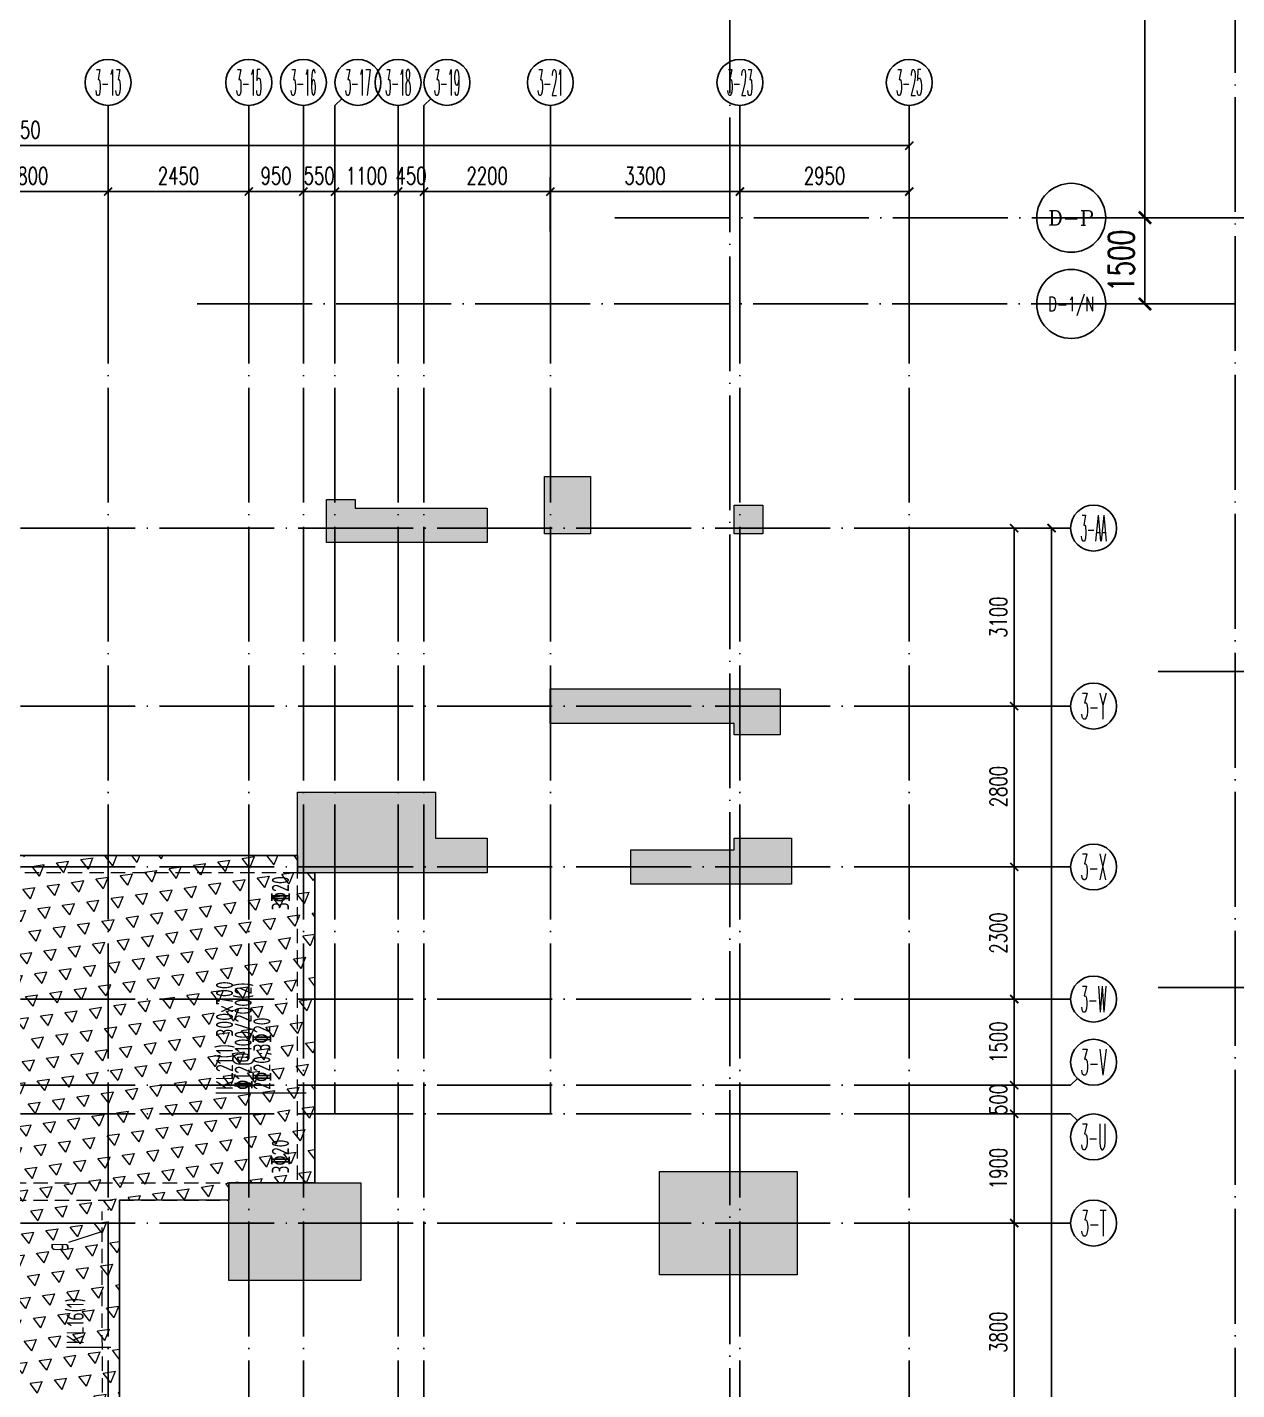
# Model space of a CAD drawing. Header units: millimetres. Extents: x 1089227 to 13101469, y 618865 to 10240562.
# Drawn here: x 3773793 to 3794853, y 4868755 to 4892480 of the extents above; entities that cross this region are included whole.
import ezdxf
from ezdxf.enums import TextEntityAlignment as Align

# ---------------------------------------------------------------- set-up
doc = ezdxf.new("R2010")
doc.units = ezdxf.units.MM
doc.header["$LTSCALE"] = 1000
doc.header["$PDMODE"] = 3
doc.header["$PDSIZE"] = 200
doc.linetypes.add('DOTE', pattern=[2.42, 2, -0.2, 0.02, -0.2])
doc.linetypes.add('HIDDEN', pattern=[0.375, 0.25, -0.125])
doc.layers.get('0').update_dxf_attribs({"linetype": 'CONTINUOUS'})
doc.layers.get('Defpoints').update_dxf_attribs({"linetype": 'CONTINUOUS'})
for name, color, linetype in [('AXIS', 3, 'CONTINUOUS'), ('AXIS_TEXT', 7, 'CONTINUOUS'), ('C-H', 8, 'CONTINUOUS'), ('DOTE', 1, 'DOTE'), ('PUB_DIM', 3, 'CONTINUOUS'), ('降板范围', 7, 'CONTINUOUS')]:
    doc.layers.add(name, color=color, linetype=linetype)
for name, color, linetype, lineweight in [('S-BEAM-DASH', 4, 'HIDDEN', 0), ('S-SLAB-HATCH', 73, 'CONTINUOUS', 0), ('S-WALL', 31, 'CONTINUOUS', 0), ('梁原位标注', 7, 'CONTINUOUS', 18), ('梁名称编号', 2, 'CONTINUOUS', 18), ('梁标注引线', 2, 'CONTINUOUS', 18), ('梁集中标注', 2, 'CONTINUOUS', 18)]:
    doc.layers.add(name, color=color, linetype=linetype, lineweight=lineweight)
doc.styles.add('_TCH_AXIS', font='COMPLEX', dxfattribs={"bigfont": 'AllInOneBig.shx'})
doc.styles.add('_TCH_DIM_T3', font='SIMPLEX', dxfattribs={"width": 0.705882, "bigfont": 'AllInOneBig.shx'})
doc.styles.add('COMPLEX', font='COMPLEX', dxfattribs={"bigfont": 'AllInOneBig.shx'})
doc.styles.add('Style 1', font='yjkeng.shx', dxfattribs={"width": 0.7, "height": 300, "bigfont": 'yjkchn.shx'})
doc.dimstyles.new('_TCH_ARCH&&100', dxfattribs={"dimtxt": 297.5, "dimasz": 100, "dimexe": 250, "dimexo": 300, "dimgap": 126.25, "dimtad": 1, "dimdec": 0, "dimzin": 0, "dimdsep": 46, "dimtxsty": '_TCH_DIM_T3', "dimblk": 'ARCHTICK', "dimcen": 0.09, "dimclrt": 7, "dimazin": 2, "dimtfac": 1, "dimtdec": 0, "dimtix": 1, "dimtmove": 2, "dimatfit": 3, "dimfxl": 0, "dimtolj": 1, "dimtzin": 0, "dimarcsym": 0})
doc.dimstyles.new('_TCH_ARCH&&150', dxfattribs={"dimtxt": 446.25, "dimasz": 150, "dimexe": 375, "dimexo": 450, "dimgap": 189.375, "dimtad": 1, "dimdec": 0, "dimzin": 0, "dimdsep": 46, "dimtxsty": '_TCH_DIM_T3', "dimblk": 'ARCHTICK', "dimcen": 0.09, "dimclrt": 7, "dimazin": 2, "dimtfac": 1, "dimtdec": 0, "dimtix": 1, "dimtmove": 2, "dimatfit": 3, "dimfxl": 0, "dimtolj": 1, "dimtzin": 0, "dimarcsym": 0})

# ---------------------------------------------------------------- blocks, each defined once
blk = doc.blocks.new('_AXISO')
blk.add_circle((0, 0), 0.5)
at = {"layer": 'AXIS_TEXT', "style": 'COMPLEX', "width": 1.041667}
blk.add_attdef('A', text='', height=0.56, dxfattribs=at).set_placement((-0.25, -0.28), (0.25, -0.28), align=Align.FIT)
blk = doc.blocks.new('_ArchTick')
at = {"color": 0, "linetype": 'ByBlock', "const_width": 0.3}
blk.add_lwpolyline([(-0.71, -0.71), (0.71, 0.71)], dxfattribs=at)
blk = doc.blocks.new('*D98')
at = {"layer": 'AXIS', "color": 0, "lineweight": -2, "transparency": 16777216}
for p, q in [((-146174, 63712), (-146174, 65456)), ((-115024, 63712), (-115024, 65456)), ((-146174, 65206), (-115024, 65206))]:
    blk.add_line(p, q, dxfattribs=at)
at = {"layer": 'Defpoints', "color": 0, "transparency": 16777216}
for p in [(-115024, 65206), (-146174, 63412), (-115024, 63412)]:
    blk.add_point(p, dxfattribs=at)
at = {"layer": 'AXIS', "color": 0, "lineweight": -2, "transparency": 16777216, "xscale": 100, "yscale": 100, "zscale": 100, "rotation": 180}
blk.add_blockref('_ArchTick', (-146174, 65206), dxfattribs=at)
at = {"layer": 'AXIS', "color": 0, "lineweight": -2, "transparency": 16777216, "xscale": 100, "yscale": 100, "zscale": 100}
blk.add_blockref('_ArchTick', (-115024, 65206), dxfattribs=at)
at = {"layer": 'AXIS', "color": 7, "transparency": 16777216, "insert": (-130599, 65481), "char_height": 297.5, "attachment_point": 5, "style": '_TCH_DIM_T3'}
blk.add_mtext('\\A1;31150', dxfattribs=at)
blk = doc.blocks.new('*D110')
at = {"layer": 'AXIS', "color": 0, "lineweight": -2, "transparency": 16777216}
for p, q in [((-131774, 63712), (-131774, 64656)), ((-128974, 63712), (-128974, 64656)), ((-131774, 64406), (-128974, 64406))]:
    blk.add_line(p, q, dxfattribs=at)
at = {"layer": 'Defpoints', "color": 0, "transparency": 16777216}
for p in [(-128974, 64406), (-131774, 63412), (-128974, 63412)]:
    blk.add_point(p, dxfattribs=at)
at = {"layer": 'AXIS', "color": 0, "lineweight": -2, "transparency": 16777216, "xscale": 100, "yscale": 100, "zscale": 100, "rotation": 180}
blk.add_blockref('_ArchTick', (-131774, 64406), dxfattribs=at)
at = {"layer": 'AXIS', "color": 0, "lineweight": -2, "transparency": 16777216, "xscale": 100, "yscale": 100, "zscale": 100}
blk.add_blockref('_ArchTick', (-128974, 64406), dxfattribs=at)
at = {"layer": 'AXIS', "color": 7, "transparency": 16777216, "insert": (-130374, 64681), "char_height": 297.5, "attachment_point": 5, "style": '_TCH_DIM_T3'}
blk.add_mtext('\\A1;2800', dxfattribs=at)
blk = doc.blocks.new('*D111')
at = {"layer": 'AXIS', "color": 0, "lineweight": -2, "transparency": 16777216}
for p, q in [((-128974, 63712), (-128974, 64656)), ((-126524, 63712), (-126524, 64656)), ((-128974, 64406), (-126524, 64406))]:
    blk.add_line(p, q, dxfattribs=at)
at = {"layer": 'Defpoints', "color": 0, "transparency": 16777216}
for p in [(-126524, 64406), (-128974, 63412), (-126524, 63412)]:
    blk.add_point(p, dxfattribs=at)
at = {"layer": 'AXIS', "color": 0, "lineweight": -2, "transparency": 16777216, "xscale": 100, "yscale": 100, "zscale": 100, "rotation": 180}
blk.add_blockref('_ArchTick', (-128974, 64406), dxfattribs=at)
at = {"layer": 'AXIS', "color": 0, "lineweight": -2, "transparency": 16777216, "xscale": 100, "yscale": 100, "zscale": 100}
blk.add_blockref('_ArchTick', (-126524, 64406), dxfattribs=at)
at = {"layer": 'AXIS', "color": 7, "transparency": 16777216, "insert": (-127749, 64681), "char_height": 297.5, "attachment_point": 5, "style": '_TCH_DIM_T3'}
blk.add_mtext('\\A1;2450', dxfattribs=at)
blk = doc.blocks.new('*D112')
at = {"layer": 'AXIS', "color": 0, "lineweight": -2, "transparency": 16777216}
for p, q in [((-126524, 63712), (-126524, 64656)), ((-125574, 63712), (-125574, 64656)), ((-126524, 64406), (-125574, 64406))]:
    blk.add_line(p, q, dxfattribs=at)
at = {"layer": 'Defpoints', "color": 0, "transparency": 16777216}
for p in [(-125574, 64406), (-126524, 63412), (-125574, 63412)]:
    blk.add_point(p, dxfattribs=at)
at = {"layer": 'AXIS', "color": 0, "lineweight": -2, "transparency": 16777216, "xscale": 100, "yscale": 100, "zscale": 100, "rotation": 180}
blk.add_blockref('_ArchTick', (-126524, 64406), dxfattribs=at)
at = {"layer": 'AXIS', "color": 0, "lineweight": -2, "transparency": 16777216, "xscale": 100, "yscale": 100, "zscale": 100}
blk.add_blockref('_ArchTick', (-125574, 64406), dxfattribs=at)
at = {"layer": 'AXIS', "color": 7, "transparency": 16777216, "insert": (-126049, 64681), "char_height": 297.5, "attachment_point": 5, "style": '_TCH_DIM_T3'}
blk.add_mtext('\\A1;950', dxfattribs=at)
blk = doc.blocks.new('*D113')
at = {"layer": 'AXIS', "color": 0, "lineweight": -2, "transparency": 16777216}
for p, q in [((-125574, 63712), (-125574, 64656)), ((-125024, 63712), (-125024, 64656)), ((-125574, 64406), (-125674, 64406)), ((-125574, 64406), (-125024, 64406)), ((-125024, 64406), (-124924, 64406))]:
    blk.add_line(p, q, dxfattribs=at)
at = {"layer": 'Defpoints', "color": 0, "transparency": 16777216}
for p in [(-125024, 64406), (-125574, 63412), (-125024, 63412)]:
    blk.add_point(p, dxfattribs=at)
at = {"layer": 'AXIS', "color": 0, "lineweight": -2, "transparency": 16777216, "xscale": 100, "yscale": 100, "zscale": 100}
blk.add_blockref('_ArchTick', (-125574, 64406), dxfattribs=at)
at = {"layer": 'AXIS', "color": 0, "lineweight": -2, "transparency": 16777216, "xscale": 100, "yscale": 100, "zscale": 100, "rotation": 180}
blk.add_blockref('_ArchTick', (-125024, 64406), dxfattribs=at)
at = {"layer": 'AXIS', "color": 7, "transparency": 16777216, "insert": (-125299, 64681), "char_height": 297.5, "attachment_point": 5, "style": '_TCH_DIM_T3'}
blk.add_mtext('\\A1;550', dxfattribs=at)
blk = doc.blocks.new('*D114')
at = {"layer": 'AXIS', "color": 0, "lineweight": -2, "transparency": 16777216}
for p, q in [((-125024, 63712), (-125024, 64656)), ((-123924, 63712), (-123924, 64656)), ((-125024, 64406), (-123924, 64406))]:
    blk.add_line(p, q, dxfattribs=at)
at = {"layer": 'Defpoints', "color": 0, "transparency": 16777216}
for p in [(-123924, 64406), (-125024, 63412), (-123924, 63412)]:
    blk.add_point(p, dxfattribs=at)
at = {"layer": 'AXIS', "color": 0, "lineweight": -2, "transparency": 16777216, "xscale": 100, "yscale": 100, "zscale": 100, "rotation": 180}
blk.add_blockref('_ArchTick', (-125024, 64406), dxfattribs=at)
at = {"layer": 'AXIS', "color": 0, "lineweight": -2, "transparency": 16777216, "xscale": 100, "yscale": 100, "zscale": 100}
blk.add_blockref('_ArchTick', (-123924, 64406), dxfattribs=at)
at = {"layer": 'AXIS', "color": 7, "transparency": 16777216, "insert": (-124474, 64681), "char_height": 297.5, "attachment_point": 5, "style": '_TCH_DIM_T3'}
blk.add_mtext('\\A1;1100', dxfattribs=at)
blk = doc.blocks.new('*D115')
at = {"layer": 'AXIS', "color": 0, "lineweight": -2, "transparency": 16777216}
for p, q in [((-123924, 63712), (-123924, 64656)), ((-123474, 63712), (-123474, 64656)), ((-123924, 64406), (-124024, 64406)), ((-123924, 64406), (-123474, 64406)), ((-123474, 64406), (-123374, 64406))]:
    blk.add_line(p, q, dxfattribs=at)
at = {"layer": 'Defpoints', "color": 0, "transparency": 16777216}
for p in [(-123474, 64406), (-123924, 63412), (-123474, 63412)]:
    blk.add_point(p, dxfattribs=at)
at = {"layer": 'AXIS', "color": 0, "lineweight": -2, "transparency": 16777216, "xscale": 100, "yscale": 100, "zscale": 100}
blk.add_blockref('_ArchTick', (-123924, 64406), dxfattribs=at)
at = {"layer": 'AXIS', "color": 0, "lineweight": -2, "transparency": 16777216, "xscale": 100, "yscale": 100, "zscale": 100, "rotation": 180}
blk.add_blockref('_ArchTick', (-123474, 64406), dxfattribs=at)
at = {"layer": 'AXIS', "color": 7, "transparency": 16777216, "insert": (-123699, 64681), "char_height": 297.5, "attachment_point": 5, "style": '_TCH_DIM_T3'}
blk.add_mtext('\\A1;450', dxfattribs=at)
blk = doc.blocks.new('*D116')
at = {"layer": 'AXIS', "color": 0, "lineweight": -2, "transparency": 16777216}
for p, q in [((-123474, 63712), (-123474, 64656)), ((-121274, 63712), (-121274, 64656)), ((-123474, 64406), (-121274, 64406))]:
    blk.add_line(p, q, dxfattribs=at)
at = {"layer": 'Defpoints', "color": 0, "transparency": 16777216}
for p in [(-121274, 64406), (-123474, 63412), (-121274, 63412)]:
    blk.add_point(p, dxfattribs=at)
at = {"layer": 'AXIS', "color": 0, "lineweight": -2, "transparency": 16777216, "xscale": 100, "yscale": 100, "zscale": 100, "rotation": 180}
blk.add_blockref('_ArchTick', (-123474, 64406), dxfattribs=at)
at = {"layer": 'AXIS', "color": 0, "lineweight": -2, "transparency": 16777216, "xscale": 100, "yscale": 100, "zscale": 100}
blk.add_blockref('_ArchTick', (-121274, 64406), dxfattribs=at)
at = {"layer": 'AXIS', "color": 7, "transparency": 16777216, "insert": (-122374, 64681), "char_height": 297.5, "attachment_point": 5, "style": '_TCH_DIM_T3'}
blk.add_mtext('\\A1;2200', dxfattribs=at)
blk = doc.blocks.new('*D117')
at = {"layer": 'AXIS', "color": 0, "lineweight": -2, "transparency": 16777216}
for p, q in [((-121274, 63712), (-121274, 64656)), ((-117974, 63712), (-117974, 64656)), ((-121274, 64406), (-117974, 64406))]:
    blk.add_line(p, q, dxfattribs=at)
at = {"layer": 'Defpoints', "color": 0, "transparency": 16777216}
for p in [(-117974, 64406), (-121274, 63412), (-117974, 63412)]:
    blk.add_point(p, dxfattribs=at)
at = {"layer": 'AXIS', "color": 0, "lineweight": -2, "transparency": 16777216, "xscale": 100, "yscale": 100, "zscale": 100, "rotation": 180}
blk.add_blockref('_ArchTick', (-121274, 64406), dxfattribs=at)
at = {"layer": 'AXIS', "color": 0, "lineweight": -2, "transparency": 16777216, "xscale": 100, "yscale": 100, "zscale": 100}
blk.add_blockref('_ArchTick', (-117974, 64406), dxfattribs=at)
at = {"layer": 'AXIS', "color": 7, "transparency": 16777216, "insert": (-119624, 64681), "char_height": 297.5, "attachment_point": 5, "style": '_TCH_DIM_T3'}
blk.add_mtext('\\A1;3300', dxfattribs=at)
blk = doc.blocks.new('*D118')
at = {"layer": 'AXIS', "color": 0, "lineweight": -2, "transparency": 16777216}
for p, q in [((-117974, 63712), (-117974, 64656)), ((-115024, 63712), (-115024, 64656)), ((-117974, 64406), (-115024, 64406))]:
    blk.add_line(p, q, dxfattribs=at)
at = {"layer": 'Defpoints', "color": 0, "transparency": 16777216}
for p in [(-115024, 64406), (-117974, 63412), (-115024, 63412)]:
    blk.add_point(p, dxfattribs=at)
at = {"layer": 'AXIS', "color": 0, "lineweight": -2, "transparency": 16777216, "xscale": 100, "yscale": 100, "zscale": 100, "rotation": 180}
blk.add_blockref('_ArchTick', (-117974, 64406), dxfattribs=at)
at = {"layer": 'AXIS', "color": 0, "lineweight": -2, "transparency": 16777216, "xscale": 100, "yscale": 100, "zscale": 100}
blk.add_blockref('_ArchTick', (-115024, 64406), dxfattribs=at)
at = {"layer": 'AXIS', "color": 7, "transparency": 16777216, "insert": (-116499, 64681), "char_height": 297.5, "attachment_point": 5, "style": '_TCH_DIM_T3'}
blk.add_mtext('\\A1;2950', dxfattribs=at)
blk = doc.blocks.new('*D160')
at = {"layer": 'AXIS', "color": 0, "lineweight": -2, "transparency": 16777216}
for p, q in [((-113808, 58546), (-112296, 58546)), ((-112546, 22046), (-112546, 58546)), ((-113808, 22046), (-112296, 22046))]:
    blk.add_line(p, q, dxfattribs=at)
at = {"layer": 'Defpoints', "color": 0, "transparency": 16777216}
for p in [(-114108, 58546), (-112546, 58546), (-114108, 22046)]:
    blk.add_point(p, dxfattribs=at)
at = {"layer": 'AXIS', "color": 0, "lineweight": -2, "transparency": 16777216, "xscale": 100, "yscale": 100, "zscale": 100}
for p, rotation in [((-112546, 58546), 90), ((-112546, 22046), 270)]:
    blk.add_blockref('_ArchTick', p, dxfattribs=dict(at, rotation=rotation))
at = {"layer": 'AXIS', "color": 7, "transparency": 16777216, "insert": (-112821, 40296), "char_height": 297.5, "attachment_point": 5, "rotation": 90, "style": '_TCH_DIM_T3'}
blk.add_mtext('\\A1;36500', dxfattribs=at)
blk = doc.blocks.new('*D177')
at = {"layer": 'AXIS', "color": 0, "lineweight": -2, "transparency": 16777216}
for p, q in [((-113808, 46446), (-112947, 46446)), ((-113197, 42646), (-113197, 46446)), ((-113808, 42646), (-112947, 42646))]:
    blk.add_line(p, q, dxfattribs=at)
at = {"layer": 'Defpoints', "color": 0, "transparency": 16777216}
for p in [(-114108, 46446), (-113197, 46446), (-114108, 42646)]:
    blk.add_point(p, dxfattribs=at)
at = {"layer": 'AXIS', "color": 0, "lineweight": -2, "transparency": 16777216, "xscale": 100, "yscale": 100, "zscale": 100}
for p, rotation in [((-113197, 46446), 90), ((-113197, 42646), 270)]:
    blk.add_blockref('_ArchTick', p, dxfattribs=dict(at, rotation=rotation))
at = {"layer": 'AXIS', "color": 7, "transparency": 16777216, "insert": (-113472, 44546), "char_height": 297.5, "attachment_point": 5, "rotation": 90, "style": '_TCH_DIM_T3'}
blk.add_mtext('\\A1;3800', dxfattribs=at)
blk = doc.blocks.new('*D178')
at = {"layer": 'AXIS', "color": 0, "lineweight": -2, "transparency": 16777216}
for p, q in [((-113808, 48346), (-112947, 48346)), ((-113197, 46446), (-113197, 48346)), ((-113808, 46446), (-112947, 46446))]:
    blk.add_line(p, q, dxfattribs=at)
at = {"layer": 'Defpoints', "color": 0, "transparency": 16777216}
for p in [(-114108, 48346), (-113197, 48346), (-114108, 46446)]:
    blk.add_point(p, dxfattribs=at)
at = {"layer": 'AXIS', "color": 0, "lineweight": -2, "transparency": 16777216, "xscale": 100, "yscale": 100, "zscale": 100}
for p, rotation in [((-113197, 48346), 90), ((-113197, 46446), 270)]:
    blk.add_blockref('_ArchTick', p, dxfattribs=dict(at, rotation=rotation))
at = {"layer": 'AXIS', "color": 7, "transparency": 16777216, "insert": (-113472, 47396), "char_height": 297.5, "attachment_point": 5, "rotation": 90, "style": '_TCH_DIM_T3'}
blk.add_mtext('\\A1;1900', dxfattribs=at)
blk = doc.blocks.new('*D179')
at = {"layer": 'AXIS', "color": 0, "lineweight": -2, "transparency": 16777216}
for p, q in [((-113197, 48846), (-113197, 48946)), ((-113808, 48846), (-112947, 48846)), ((-113197, 48346), (-113197, 48846)), ((-113808, 48346), (-112947, 48346)), ((-113197, 48346), (-113197, 48246))]:
    blk.add_line(p, q, dxfattribs=at)
at = {"layer": 'Defpoints', "color": 0, "transparency": 16777216}
for p in [(-114108, 48846), (-113197, 48846), (-114108, 48346)]:
    blk.add_point(p, dxfattribs=at)
at = {"layer": 'AXIS', "color": 0, "lineweight": -2, "transparency": 16777216, "xscale": 100, "yscale": 100, "zscale": 100}
for p, rotation in [((-113197, 48846), 270), ((-113197, 48346), 90)]:
    blk.add_blockref('_ArchTick', p, dxfattribs=dict(at, rotation=rotation))
at = {"layer": 'AXIS', "color": 7, "transparency": 16777216, "insert": (-113472, 48596), "char_height": 297.5, "attachment_point": 5, "rotation": 90, "style": '_TCH_DIM_T3'}
blk.add_mtext('\\A1;500', dxfattribs=at)
blk = doc.blocks.new('*D180')
at = {"layer": 'AXIS', "color": 0, "lineweight": -2, "transparency": 16777216}
for p, q in [((-113808, 50346), (-112947, 50346)), ((-113197, 48846), (-113197, 50346)), ((-113808, 48846), (-112947, 48846))]:
    blk.add_line(p, q, dxfattribs=at)
at = {"layer": 'Defpoints', "color": 0, "transparency": 16777216}
for p in [(-114108, 50346), (-113197, 50346), (-114108, 48846)]:
    blk.add_point(p, dxfattribs=at)
at = {"layer": 'AXIS', "color": 0, "lineweight": -2, "transparency": 16777216, "xscale": 100, "yscale": 100, "zscale": 100}
for p, rotation in [((-113197, 50346), 90), ((-113197, 48846), 270)]:
    blk.add_blockref('_ArchTick', p, dxfattribs=dict(at, rotation=rotation))
at = {"layer": 'AXIS', "color": 7, "transparency": 16777216, "insert": (-113472, 49596), "char_height": 297.5, "attachment_point": 5, "rotation": 90, "style": '_TCH_DIM_T3'}
blk.add_mtext('\\A1;1500', dxfattribs=at)
blk = doc.blocks.new('*D181')
at = {"layer": 'AXIS', "color": 0, "lineweight": -2, "transparency": 16777216}
for p, q in [((-113808, 52646), (-112947, 52646)), ((-113197, 50346), (-113197, 52646)), ((-113808, 50346), (-112947, 50346))]:
    blk.add_line(p, q, dxfattribs=at)
at = {"layer": 'Defpoints', "color": 0, "transparency": 16777216}
for p in [(-114108, 52646), (-113197, 52646), (-114108, 50346)]:
    blk.add_point(p, dxfattribs=at)
at = {"layer": 'AXIS', "color": 0, "lineweight": -2, "transparency": 16777216, "xscale": 100, "yscale": 100, "zscale": 100}
for p, rotation in [((-113197, 52646), 90), ((-113197, 50346), 270)]:
    blk.add_blockref('_ArchTick', p, dxfattribs=dict(at, rotation=rotation))
at = {"layer": 'AXIS', "color": 7, "transparency": 16777216, "insert": (-113472, 51496), "char_height": 297.5, "attachment_point": 5, "rotation": 90, "style": '_TCH_DIM_T3'}
blk.add_mtext('\\A1;2300', dxfattribs=at)
blk = doc.blocks.new('*D182')
at = {"layer": 'AXIS', "color": 0, "lineweight": -2, "transparency": 16777216}
for p, q in [((-113808, 55446), (-112947, 55446)), ((-113197, 52646), (-113197, 55446)), ((-113808, 52646), (-112947, 52646))]:
    blk.add_line(p, q, dxfattribs=at)
at = {"layer": 'Defpoints', "color": 0, "transparency": 16777216}
for p in [(-114108, 55446), (-113197, 55446), (-114108, 52646)]:
    blk.add_point(p, dxfattribs=at)
at = {"layer": 'AXIS', "color": 0, "lineweight": -2, "transparency": 16777216, "xscale": 100, "yscale": 100, "zscale": 100}
for p, rotation in [((-113197, 55446), 90), ((-113197, 52646), 270)]:
    blk.add_blockref('_ArchTick', p, dxfattribs=dict(at, rotation=rotation))
at = {"layer": 'AXIS', "color": 7, "transparency": 16777216, "insert": (-113472, 54046), "char_height": 297.5, "attachment_point": 5, "rotation": 90, "style": '_TCH_DIM_T3'}
blk.add_mtext('\\A1;2800', dxfattribs=at)
blk = doc.blocks.new('*D183')
at = {"layer": 'AXIS', "color": 0, "lineweight": -2, "transparency": 16777216}
for p, q in [((-113808, 58546), (-112947, 58546)), ((-113197, 55446), (-113197, 58546)), ((-113808, 55446), (-112947, 55446))]:
    blk.add_line(p, q, dxfattribs=at)
at = {"layer": 'Defpoints', "color": 0, "transparency": 16777216}
for p in [(-114108, 58546), (-113197, 58546), (-114108, 55446)]:
    blk.add_point(p, dxfattribs=at)
at = {"layer": 'AXIS', "color": 0, "lineweight": -2, "transparency": 16777216, "xscale": 100, "yscale": 100, "zscale": 100}
for p, rotation in [((-113197, 58546), 90), ((-113197, 55446), 270)]:
    blk.add_blockref('_ArchTick', p, dxfattribs=dict(at, rotation=rotation))
at = {"layer": 'AXIS', "color": 7, "transparency": 16777216, "insert": (-113472, 56996), "char_height": 297.5, "attachment_point": 5, "rotation": 90, "style": '_TCH_DIM_T3'}
blk.add_mtext('\\A1;3100', dxfattribs=at)
blk = doc.blocks.new('*D504')
at = {"layer": 'Defpoints', "color": 0, "transparency": 16777216}
for p in [(-110920, 63950), (-110104, 63950), (-110104, 62450)]:
    blk.add_point(p, dxfattribs=at)
at = {"layer": 'PUB_DIM', "color": 0, "lineweight": -2, "transparency": 16777216}
for p, q in [((-110554, 63950), (-111295, 63950)), ((-110920, 62450), (-110920, 63950)), ((-110554, 62450), (-111295, 62450))]:
    blk.add_line(p, q, dxfattribs=at)
at = {"layer": 'PUB_DIM', "color": 0, "lineweight": -2, "transparency": 16777216, "xscale": 150, "yscale": 150, "zscale": 150}
for p, rotation in [((-110920, 63950), 90), ((-110920, 62450), 270)]:
    blk.add_blockref('_ArchTick', p, dxfattribs=dict(at, rotation=rotation))
at = {"layer": 'PUB_DIM', "color": 7, "transparency": 16777216, "insert": (-111333, 63200), "char_height": 446.2, "attachment_point": 5, "rotation": 90, "style": '_TCH_DIM_T3'}
blk.add_mtext('\\A1;1500', dxfattribs=at)
blk = doc.blocks.new('*D505')
at = {"layer": 'Defpoints', "color": 0, "transparency": 16777216}
for p in [(-110920, 71850), (-110104, 71850), (-110104, 63950)]:
    blk.add_point(p, dxfattribs=at)
at = {"layer": 'PUB_DIM', "color": 0, "lineweight": -2, "transparency": 16777216}
for p, q in [((-110554, 71850), (-111295, 71850)), ((-110920, 63950), (-110920, 71850)), ((-110554, 63950), (-111295, 63950))]:
    blk.add_line(p, q, dxfattribs=at)
at = {"layer": 'PUB_DIM', "color": 0, "lineweight": -2, "transparency": 16777216, "xscale": 150, "yscale": 150, "zscale": 150}
for p, rotation in [((-110920, 71850), 90), ((-110920, 63950), 270)]:
    blk.add_blockref('_ArchTick', p, dxfattribs=dict(at, rotation=rotation))
at = {"layer": 'PUB_DIM', "color": 7, "transparency": 16777216, "insert": (-111333, 67900), "char_height": 446.2, "attachment_point": 5, "rotation": 90, "style": '_TCH_DIM_T3'}
blk.add_mtext('\\A1;7900', dxfattribs=at)
blk = doc.blocks.new('QZ-TL-0808')
at = {"layer": 'C-H'}
for points in [[(-81441, -36318), (-80641, -36318), (-80641, -37318), (-81441, -37318)], [(-85241, -37468), (-85241, -36718), (-84741, -36718), (-84741, -36868), (-82441, -36868), (-82441, -37468)], [(-81341, -40018), (-77341, -40018), (-77341, -40818), (-78141, -40818), (-78141, -40618), (-81341, -40618)], [(-85741, -41818), (-83341, -41818), (-83341, -42618), (-82441, -42618), (-82441, -43218), (-85741, -43218)], [(-79941, -43418), (-79941, -42818), (-78141, -42818), (-78141, -42618), (-77141, -42618), (-77141, -43418)], [(-86941, -48618), (-84641, -48618), (-84641, -50318), (-86941, -50318)], [(-79441, -48418), (-77041, -48418), (-77041, -50218), (-79441, -50218)]]:
    blk.add_hatch(color=256, dxfattribs=at).paths.add_polyline_path(points)
at = {"layer": 'S-WALL'}
for points in [[(-81441, -36318), (-80641, -36318), (-80641, -37318), (-81441, -37318)], [(-85241, -37468), (-85241, -36718), (-84741, -36718), (-84741, -36868), (-82441, -36868), (-82441, -37468)], [(-79941, -43418), (-79941, -42818), (-78141, -42818), (-78141, -42618), (-77141, -42618), (-77141, -43418)], [(-86941, -48618), (-84641, -48618), (-84641, -50318), (-86941, -50318)], [(-79441, -48418), (-77041, -48418), (-77041, -50218), (-79441, -50218)]]:
    blk.add_lwpolyline(points, close=True, dxfattribs=at)
for points in [[(-81341, -40018), (-77341, -40018), (-77341, -40818), (-78141, -40818), (-78141, -40618), (-81341, -40618), (-81341, -40018)], [(-85741, -41818), (-83341, -41818), (-83341, -42618), (-82441, -42618), (-82441, -43218), (-85741, -43218), (-85741, -41818)]]:
    blk.add_lwpolyline(points, dxfattribs=at)
blk = doc.blocks.new('1F柱网-0808')
at = {"layer": 'C-H'}
blk.add_hatch(color=256, dxfattribs=at).paths.add_polyline_path([(66739, 111639), (67239, 111639), (67239, 111139), (66739, 111139)])
at = {"layer": 'S-WALL'}
blk.add_lwpolyline([(66739, 111639), (67239, 111639), (67239, 111139), (66739, 111139)], close=True, dxfattribs=at)
blk.add_blockref('QZ-TL-0808', (144880, 148457))
blk = doc.blocks.new('2FJGBZ')
at = {"layer": 'S-SLAB-HATCH'}
h = blk.add_hatch(dxfattribs=at)
h.set_pattern_fill('TRIANG', color=256, scale=150, angle=8)
h.set_pattern_definition([(68.0000004, (-5457252.86, 1932872.46), (-263.88782, 337.761074), [214.3125, -214.3125]), (128.0000004, (-5457252.86, 1932872.46), (-424.45358, -59.653019), [214.3125, -214.3125]), (8.0000004, (-5457384.8, 1933041.34), (160.56576, 397.414093), [214.3125, -214.3125])])
h.paths.add_polyline_path([(51789, 95439), (51788, 99540), (49289, 99540), (49289, 99840), (48989, 99840), (48989, 105239), (49288, 105239), (49289, 105539), (59139, 105539), (59139, 105239), (59439, 105239), (59439, 99839), (57939, 99839), (57939, 99541), (56038, 99540), (56039, 95439), (55739, 95439), (55739, 95139), (53140, 95139), (53140, 95439)])
at = {"layer": 'S-BEAM-DASH'}
for p, q in [((59139, 105539), (49289, 105539)), ((59139, 105239), (49289, 105239)), ((59139, 99889), (59139, 105239)), ((59439, 99889), (59439, 105239)), ((49289, 99840), (57939, 99840)), ((49289, 99540), (57939, 99540)), ((55739, 95439), (55738, 99339)), ((56039, 95439), (56038, 99339))]:
    blk.add_line(p, q, dxfattribs=at)
at = {"layer": '降板范围'}
blk.add_lwpolyline([(51789, 95439), (51788, 99540), (49289, 99540), (49289, 99840), (48989, 99840), (48989, 105239), (49288, 105239), (49289, 105539), (59139, 105539), (59139, 105239), (59439, 105239), (59439, 99839), (57939, 99839), (57939, 99541), (56038, 99540), (56039, 95439), (55739, 95439), (55739, 95139), (53140, 95139), (53140, 95439)], close=True, dxfattribs=at)
blk.add_blockref('1F柱网-0808', (0, 0))
blk = doc.blocks.new('塔楼轴网260428')
at = {"layer": 'AXIS'}
for p, q in [((-124906.6, 66023.5), (-125023.7, 65906.4)), ((-123356.6, 66023.5), (-123473.7, 65906.4)), ((-128973.7, 63411.5), (-128973.7, 65906.4)), ((-126523.7, 63411.5), (-126523.7, 65906.4)), ((-125573.7, 63411.5), (-125573.7, 65906.4)), ((-125023.7, 63411.5), (-125023.7, 65906.4)), ((-123923.7, 63411.5), (-123923.7, 65906.4)), ((-123473.7, 63411.5), (-123473.7, 65906.4)), ((-121273.7, 63411.5), (-121273.7, 65906.4)), ((-117973.7, 63411.5), (-117973.7, 65906.4)), ((-115023.7, 63411.5), (-115023.7, 65906.4)), ((-114108.2, 58545.6), (-112214.8, 58545.6)), ((-114108.2, 55447.4), (-112214.8, 55447.4)), ((-114108.2, 52645.6), (-112214.8, 52645.6)), ((-114108.2, 50345.6), (-112214.8, 50345.6)), ((-112097.6, 48962.8), (-112214.8, 48845.6)), ((-114108.2, 48845.6), (-112214.8, 48845.6)), ((-114108.2, 48345.6), (-112214.8, 48345.6)), ((-112097.6, 48228.5), (-112214.8, 48345.6)), ((-114108.2, 46445.6), (-112214.8, 46445.6))]:
    blk.add_line(p, q, dxfattribs=at)
at = {"layer": 'DOTE', "color": 14}
for p, q in [((-128973.7, 63411.5), (-128973.7, 18841.8)), ((-126523.7, 63411.5), (-126523.7, 18841.8)), ((-125573.7, 63411.5), (-125573.7, 18841.8)), ((-125023.7, 63411.5), (-125023.7, 48346)), ((-123923.7, 63411.5), (-123923.7, 18841.8)), ((-123473.7, 63411.5), (-123473.7, 18841.8)), ((-121273.7, 63411.5), (-121273.7, 48345.6)), ((-117973.7, 63411.5), (-117973.7, 33845.6)), ((-115023.7, 63411.5), (-115023.7, 18841.8)), ((-147441.8, 58545.6), (-114108.2, 58545.6)), ((-147441.8, 55445.6), (-114108.2, 55445.6)), ((-147441.8, 52645.6), (-114108.2, 52645.6)), ((-147441.8, 50345.6), (-114108.2, 50345.6)), ((-147441.8, 48845.6), (-114108.2, 48845.6)), ((-147441.8, 48345.6), (-114108.2, 48345.6)), ((-147441.8, 46445.6), (-114108.2, 46445.6))]:
    blk.add_line(p, q, dxfattribs=at)
at = {"layer": 'AXIS'}
ref = blk.add_blockref('_AXISO', (-128973.7, 66306.4), dxfattribs=dict(at, xscale=800, yscale=800, zscale=800))
ref.add_attrib('A', '3-13', dxfattribs={"layer": 'AXIS_TEXT', "height": 452.55, "style": '_TCH_AXIS', "width": 0.283784}).set_placement((-129200, 66080.1), (-128747.5, 66080.1), align=Align.FIT)
ref = blk.add_blockref('_AXISO', (-126523.7, 66306.4), dxfattribs=dict(at, xscale=800, yscale=800, zscale=800))
ref.add_attrib('A', '3-15', dxfattribs={"layer": 'AXIS_TEXT', "height": 452.55, "style": '_TCH_AXIS', "width": 0.283784}).set_placement((-126750, 66080.1), (-126297.5, 66080.1), align=Align.FIT)
ref = blk.add_blockref('_AXISO', (-125573.7, 66306.4), dxfattribs=dict(at, xscale=800, yscale=800, zscale=800))
ref.add_attrib('A', '3-16', dxfattribs={"layer": 'AXIS_TEXT', "height": 452.55, "style": '_TCH_AXIS', "width": 0.283784}).set_placement((-125800, 66080.1), (-125347.5, 66080.1), align=Align.FIT)
ref = blk.add_blockref('_AXISO', (-124623.7, 66306.4), dxfattribs=dict(at, xscale=800, yscale=800, zscale=800))
ref.add_attrib('A', '3-17', dxfattribs={"layer": 'AXIS_TEXT', "height": 452.55, "style": '_TCH_AXIS', "width": 0.283784}).set_placement((-124850, 66080.1), (-124397.5, 66080.1), align=Align.FIT)
ref = blk.add_blockref('_AXISO', (-123923.7, 66306.4), dxfattribs=dict(at, xscale=800, yscale=800, zscale=800))
ref.add_attrib('A', '3-18', dxfattribs={"layer": 'AXIS_TEXT', "height": 452.55, "style": '_TCH_AXIS', "width": 0.283784}).set_placement((-124150, 66080.1), (-123697.5, 66080.1), align=Align.FIT)
ref = blk.add_blockref('_AXISO', (-123073.7, 66306.4), dxfattribs=dict(at, xscale=800, yscale=800, zscale=800))
ref.add_attrib('A', '3-19', dxfattribs={"layer": 'AXIS_TEXT', "height": 452.55, "style": '_TCH_AXIS', "width": 0.283784}).set_placement((-123300, 66080.1), (-122847.5, 66080.1), align=Align.FIT)
ref = blk.add_blockref('_AXISO', (-121273.7, 66306.4), dxfattribs=dict(at, xscale=800, yscale=800, zscale=800))
ref.add_attrib('A', '3-21', dxfattribs={"layer": 'AXIS_TEXT', "height": 452.55, "style": '_TCH_AXIS', "width": 0.283784}).set_placement((-121500, 66080.1), (-121047.5, 66080.1), align=Align.FIT)
ref = blk.add_blockref('_AXISO', (-117973.7, 66306.4), dxfattribs=dict(at, xscale=800, yscale=800, zscale=800))
ref.add_attrib('A', '3-23', dxfattribs={"layer": 'AXIS_TEXT', "height": 452.55, "style": '_TCH_AXIS', "width": 0.265823}).set_placement((-118200, 66080.1), (-117747.5, 66080.1), align=Align.FIT)
ref = blk.add_blockref('_AXISO', (-115023.7, 66306.4), dxfattribs=dict(at, xscale=800, yscale=800, zscale=800))
ref.add_attrib('A', '3-25', dxfattribs={"layer": 'AXIS_TEXT', "height": 452.55, "style": '_TCH_AXIS', "width": 0.265823}).set_placement((-115250, 66080.1), (-114797.5, 66080.1), align=Align.FIT)
ref = blk.add_blockref('_AXISO', (-111814.8, 58545.6), dxfattribs=dict(at, xscale=800, yscale=800, zscale=800))
ref.add_attrib('A', '3-AA', dxfattribs={"layer": 'AXIS_TEXT', "height": 452.55, "style": '_TCH_AXIS', "width": 0.25}).set_placement((-112041, 58319.3), (-111588.5, 58319.3), align=Align.FIT)
ref = blk.add_blockref('_AXISO', (-111814.8, 55447.4), dxfattribs=dict(at, xscale=800, yscale=800, zscale=800))
ref.add_attrib('A', '3-Y', dxfattribs={"layer": 'AXIS_TEXT', "height": 452.55, "style": '_TCH_AXIS', "width": 0.328125}).set_placement((-112041, 55221.1), (-111588.5, 55221.1), align=Align.FIT)
ref = blk.add_blockref('_AXISO', (-111814.8, 52645.6), dxfattribs=dict(at, xscale=800, yscale=800, zscale=800))
ref.add_attrib('A', '3-X', dxfattribs={"layer": 'AXIS_TEXT', "height": 452.55, "style": '_TCH_AXIS', "width": 0.333333}).set_placement((-112041, 52419.3), (-111588.5, 52419.3), align=Align.FIT)
ref = blk.add_blockref('_AXISO', (-111814.8, 50345.6), dxfattribs=dict(at, xscale=800, yscale=800, zscale=800))
ref.add_attrib('A', '3-W', dxfattribs={"layer": 'AXIS_TEXT', "height": 452.55, "style": '_TCH_AXIS', "width": 0.313433}).set_placement((-112041, 50119.3), (-111588.5, 50119.3), align=Align.FIT)
ref = blk.add_blockref('_AXISO', (-111814.8, 49245.6), dxfattribs=dict(at, xscale=800, yscale=800, zscale=800))
ref.add_attrib('A', '3-V', dxfattribs={"layer": 'AXIS_TEXT', "height": 452.55, "style": '_TCH_AXIS', "width": 0.333333}).set_placement((-112041, 49019.3), (-111588.5, 49019.3), align=Align.FIT)
ref = blk.add_blockref('_AXISO', (-111814.8, 47945.6), dxfattribs=dict(at, xscale=800, yscale=800, zscale=800))
ref.add_attrib('A', '3-U', dxfattribs={"layer": 'AXIS_TEXT', "height": 452.55, "style": '_TCH_AXIS', "width": 0.323077}).set_placement((-112041, 47719.3), (-111588.5, 47719.3), align=Align.FIT)
ref = blk.add_blockref('_AXISO', (-111814.8, 46445.6), dxfattribs=dict(at, xscale=800, yscale=800, zscale=800))
ref.add_attrib('A', '3-T', dxfattribs={"layer": 'AXIS_TEXT', "height": 452.55, "style": '_TCH_AXIS', "width": 0.35}).set_placement((-112041, 46219.3), (-111588.5, 46219.3), align=Align.FIT)
for p1, p2, distance, picture, middle in [((-146173.7, 63411.5), (-115023.7, 63411.5), 1794.9, '*D98', (-130598.7, 65481.4)), ((-131773.7, 63411.5), (-128973.7, 63411.5), 994.9, '*D110', (-130373.7, 64681.4)), ((-128973.7, 63411.5), (-126523.7, 63411.5), 994.9, '*D111', (-127748.7, 64681.4)), ((-126523.7, 63411.5), (-125573.7, 63411.5), 994.9, '*D112', (-126048.7, 64681.4)), ((-125573.7, 63411.5), (-125023.7, 63411.5), 994.9, '*D113', (-125298.7, 64681.4)), ((-125023.7, 63411.5), (-123923.7, 63411.5), 994.9, '*D114', (-124473.7, 64681.4)), ((-123923.7, 63411.5), (-123473.7, 63411.5), 994.9, '*D115', (-123698.7, 64681.4)), ((-123473.7, 63411.5), (-121273.7, 63411.5), 994.9, '*D116', (-122373.7, 64681.4)), ((-121273.7, 63411.5), (-117973.7, 63411.5), 994.9, '*D117', (-119623.7, 64681.4)), ((-117973.7, 63411.5), (-115023.7, 63411.5), 994.9, '*D118', (-116498.7, 64681.4)), ((-114108.2, 22045.6), (-114108.2, 58545.6), -1561.9, '*D160', (-112821.3, 40295.6)), ((-114108.2, 55445.6), (-114108.2, 58545.6), -911, '*D183', (-113472.2, 56995.6)), ((-114108.2, 52645.6), (-114108.2, 55445.6), -911, '*D182', (-113472.2, 54045.6)), ((-114108.2, 50345.6), (-114108.2, 52645.6), -911, '*D181', (-113472.2, 51495.6)), ((-114108.2, 48845.6), (-114108.2, 50345.6), -911, '*D180', (-113472.2, 49595.6)), ((-114108.2, 48345.6), (-114108.2, 48845.6), -911, '*D179', (-113472.2, 48595.6)), ((-114108.2, 46445.6), (-114108.2, 48345.6), -911, '*D178', (-113472.2, 47395.6)), ((-114108.2, 42645.6), (-114108.2, 46445.6), -911, '*D177', (-113472.2, 44545.6))]:
    dim = blk.add_aligned_dim(p1=p1, p2=p2, distance=distance, dimstyle='_TCH_ARCH&&100', dxfattribs=at)
    dim.commit()
    dim.dimension.update_dxf_attribs({"geometry": picture, "text_midpoint": middle})
blk = doc.blocks.new('裙房轴网260428')
at = {"layer": 'AXIS'}
for p, q in [((-110104.2, 63950), (-111604.2, 63950)), ((-110104.2, 62450), (-111604.2, 62450))]:
    blk.add_line(p, q, dxfattribs=at)
at = {"layer": 'DOTE', "color": 16, "linetype": 'DOTE'}
for p, q in [((-109350, 82992.6), (-109350, -1000)), ((-118150, 80217.5), (-118150, -1000)), ((-120150, 63950), (-1866, 63950)), ((-127421, 62450), (-109350, 62450)), ((-110690, 56050), (-1866, 56050)), ((-110690, 50550), (-1866, 50550))]:
    blk.add_line(p, q, dxfattribs=at)
at = {"layer": 'AXIS'}
ref = blk.add_blockref('_AXISO', (-112204.2, 63950), dxfattribs=dict(at, xscale=1200, yscale=1200, zscale=1200))
ref.add_attrib('A', 'D-P', dxfattribs={"layer": 'AXIS_TEXT', "height": 258.24, "style": '_TCH_AXIS'}).set_placement((-112603.8, 63820.9), (-111804.5, 63820.9), align=Align.FIT)
ref = blk.add_blockref('_AXISO', (-112204.2, 62450), dxfattribs=dict(at, xscale=1200, yscale=1200, zscale=1200))
ref.add_attrib('A', 'D-1/N', dxfattribs={"layer": 'AXIS_TEXT', "height": 247.03, "style": '_TCH_AXIS', "width": 0.65625}).set_placement((-112605.6, 62326.5), (-111802.7, 62326.5), align=Align.FIT)
at = {"layer": 'PUB_DIM'}
for p1, p2, picture, middle in [((-110104.2, 63950), (-110104.2, 71850), '*D505', (-111332.7, 67900)), ((-110104.2, 62450), (-110104.2, 63950), '*D504', (-111332.7, 63200))]:
    dim = blk.add_aligned_dim(p1=p1, p2=p2, distance=816, dimstyle='_TCH_ARCH&&150', dxfattribs=at)
    dim.commit()
    dim.dimension.update_dxf_attribs({"geometry": picture, "text_midpoint": middle})
blk = doc.blocks.new('04地块地下轴网260428')
for name in ['裙房轴网260428', '塔楼轴网260428']:
    blk.add_blockref(name, (0, 0))

msp = doc.modelspace()

# ---------------------------------------------------------------- linework, layer by layer
at = {"layer": '梁原位标注', "lineweight": 18}
msp.add_line((3775101.576, 4871507.438), (3774513.38, 4871316.321), dxfattribs=at)
at = {"layer": '梁标注引线', "color": 6, "lineweight": 18}
for p, q in [((3778651.576, 4873916.665), (3777078.499, 4873916.665)), ((3775251.576, 4869487.434), (3774478.499, 4869487.434))]:
    msp.add_line(p, q, dxfattribs=at)

# ---------------------------------------------------------------- block references
for name, p in [('2FJGBZ', (3719362.209, 4772518.421)), ('04地块地下轴网260428', (3904175.334, 4825211.796))]:
    msp.add_blockref(name, p)

# ---------------------------------------------------------------- texts
at = {"layer": '梁原位标注', "style": 'Style 1', "width": 0.7}
for s, p in [('3%%13320', (3778441.576, 4877697.434)), ('g', (3774513.38, 4871316.321))]:
    msp.add_text(s, height=300, rotation=90, dxfattribs=at).set_placement(p, align=Align.BOTTOM_RIGHT)
msp.add_text('3%%13320', height=300, rotation=90, dxfattribs=at).set_placement((3778441.576, 4872517.434), align=Align.BOTTOM_LEFT)
at = {"layer": '梁名称编号', "color": 6, "style": 'Style 1', "width": 0.7}
for s, p in [('KL21(1) 300x700', (3777078.499, 4873976.665)), ('KL16(1)', (3774478.499, 4869547.434))]:
    msp.add_text(s, height=300, rotation=90, dxfattribs=at).set_placement(p, align=Align.TOP_LEFT)
at = {"layer": '梁集中标注', "color": 6, "style": 'Style 1', "width": 0.7}
for s, p in [('%%13212@100/200(2)', (3777403.499, 4873976.665)), ('2%%13320;3%%13320', (3777728.499, 4873976.665))]:
    msp.add_text(s, height=300, rotation=90, dxfattribs=at).set_placement(p, align=Align.TOP_LEFT)

doc.saveas('drawing.dxf')
